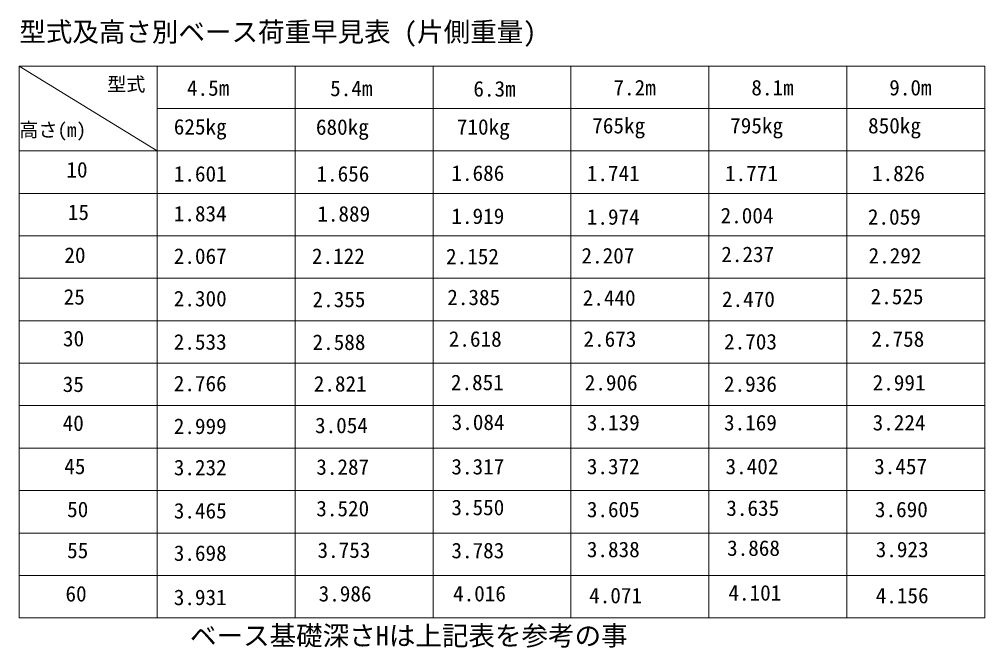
# Model space of a CAD drawing. Units: millimetres, scale not verified. Extents: x -12607 to 12128, y -18611 to 18612.
# Drawn here: x -316 to 8784, y -15852 to -9931 of the extents above; entities that cross this region are included whole.
import ezdxf
from ezdxf.enums import TextEntityAlignment as Align

# ---------------------------------------------------------------- set-up
doc = ezdxf.new("R2010")
doc.units = ezdxf.units.MM
doc.header["$LTSCALE"] = 30
doc.layers.add('0-2_05 寸法', color=7, linetype='Continuous', lineweight=18)
doc.styles.add('ＭＳ ゴシック', font='')
doc.styles.get('ＭＳ ゴシック').set_extended_font_data('MS Gothic')

msp = doc.modelspace()

# ---------------------------------------------------------------- linework, layer by layer
at = {"layer": '0-2_05 寸法'}
for p, q in [((-316.39, -10371.28), (-316.39, -15571.28)), ((6012.7, -10371.28), (-316.39, -10371.28)), ((-316.39, -10371.28), (5059.6, -10371.28)), ((-316.39, -10371.28), (-316.39, -13171.28)), ((-316.39, -10371.28), (983.61, -11171.28)), ((983.61, -10371.28), (983.61, -15571.28)), ((983.61, -10371.28), (983.61, -13171.28)), ((7312.7, -10371.28), (983.61, -10371.28)), ((2283.61, -10371.28), (2283.61, -15571.28)), ((2283.61, -10371.28), (2283.61, -13171.28)), ((8612.7, -10371.28), (2283.61, -10371.28)), ((3583.61, -10371.28), (3583.61, -15571.28)), ((3583.61, -10371.28), (3583.61, -13171.28)), ((4883.61, -10371.28), (4883.61, -15571.28)), ((4883.61, -10371.28), (4883.61, -13171.28)), ((6012.7, -10371.28), (6183.61, -10371.28)), ((6183.61, -10371.28), (6183.61, -15571.28)), ((6183.61, -10371.28), (6183.61, -13171.28)), ((7312.7, -10371.28), (7483.61, -10371.28)), ((7483.61, -10371.28), (7483.61, -15571.28)), ((7483.61, -10371.28), (7483.61, -13171.28)), ((8612.7, -10371.28), (8783.61, -10371.28)), ((8783.61, -10371.28), (8783.61, -15571.28)), ((-316.39, -10771.28), (-316.39, -13571.28)), ((983.61, -10771.28), (2283.61, -10771.28)), ((2283.61, -10771.28), (3583.61, -10771.28)), ((3583.61, -10771.28), (4883.61, -10771.28)), ((4883.61, -10771.28), (6183.61, -10771.28)), ((6183.61, -10771.28), (7483.61, -10771.28)), ((7483.61, -10771.28), (8783.61, -10771.28)), ((-316.39, -11171.28), (6012.7, -11171.28)), ((-316.39, -11171.28), (-316.39, -13971.28)), ((983.61, -11171.28), (7312.7, -11171.28)), ((2283.61, -11171.28), (8612.7, -11171.28)), ((6012.7, -11171.28), (6183.61, -11171.28)), ((7312.7, -11171.28), (7483.61, -11171.28)), ((8612.7, -11171.28), (8783.61, -11171.28)), ((-316.39, -11571.28), (6012.7, -11571.28)), ((-316.39, -11571.28), (-316.39, -14371.28)), ((983.61, -11571.28), (7312.7, -11571.28)), ((2283.61, -11571.28), (8612.7, -11571.28)), ((6012.7, -11571.28), (6183.61, -11571.28)), ((7312.7, -11571.28), (7483.61, -11571.28)), ((8612.7, -11571.28), (8783.61, -11571.28)), ((-316.39, -11971.28), (6012.7, -11971.28)), ((-316.39, -11971.28), (-316.39, -14771.28)), ((983.61, -11971.28), (7312.7, -11971.28)), ((2283.61, -11971.28), (8612.7, -11971.28)), ((6012.7, -11971.28), (6183.61, -11971.28)), ((7312.7, -11971.28), (7483.61, -11971.28)), ((8612.7, -11971.28), (8783.61, -11971.28)), ((-316.39, -12371.28), (6012.7, -12371.28)), ((-316.39, -12371.28), (-316.39, -15171.28)), ((983.61, -12371.28), (7312.7, -12371.28)), ((2283.61, -12371.28), (8612.7, -12371.28)), ((6012.7, -12371.28), (6183.61, -12371.28)), ((7312.7, -12371.28), (7483.61, -12371.28)), ((8612.7, -12371.28), (8783.61, -12371.28)), ((-316.39, -12771.28), (6012.7, -12771.28)), ((-316.39, -12771.28), (-316.39, -15571.28)), ((983.61, -12771.28), (7312.7, -12771.28)), ((2283.61, -12771.28), (8612.7, -12771.28)), ((6012.7, -12771.28), (6183.61, -12771.28)), ((7312.7, -12771.28), (7483.61, -12771.28)), ((8612.7, -12771.28), (8783.61, -12771.28)), ((-316.39, -13171.28), (6012.7, -13171.28)), ((-316.39, -13171.28), (-316.39, -15571.28)), ((983.61, -13171.28), (7312.7, -13171.28)), ((2283.61, -13171.28), (8612.7, -13171.28)), ((6012.7, -13171.28), (6183.61, -13171.28)), ((7312.7, -13171.28), (7483.61, -13171.28)), ((8612.7, -13171.28), (8783.61, -13171.28)), ((-316.39, -13571.28), (6012.7, -13571.28)), ((-316.39, -13571.28), (-316.39, -15571.28)), ((983.61, -13571.28), (7312.7, -13571.28)), ((2283.61, -13571.28), (8612.7, -13571.28)), ((6012.7, -13571.28), (6183.61, -13571.28)), ((7312.7, -13571.28), (7483.61, -13571.28)), ((8612.7, -13571.28), (8783.61, -13571.28)), ((-316.39, -13971.28), (6012.7, -13971.28)), ((983.61, -13971.28), (7312.7, -13971.28)), ((2283.61, -13971.28), (8612.7, -13971.28)), ((6012.7, -13971.28), (6183.61, -13971.28)), ((7312.7, -13971.28), (7483.61, -13971.28)), ((8612.7, -13971.28), (8783.61, -13971.28)), ((-316.39, -14371.28), (6012.7, -14371.28)), ((-316.39, -14371.28), (-316.39, -15571.28)), ((983.61, -14371.28), (7312.7, -14371.28)), ((2283.61, -14371.28), (8612.7, -14371.28)), ((6012.7, -14371.28), (6183.61, -14371.28)), ((7312.7, -14371.28), (7483.61, -14371.28)), ((8612.7, -14371.28), (8783.61, -14371.28)), ((-316.39, -14771.28), (6012.7, -14771.28)), ((-316.39, -14771.28), (-316.39, -15571.28)), ((983.61, -14771.28), (7312.7, -14771.28)), ((2283.61, -14771.28), (8612.7, -14771.28)), ((6012.7, -14771.28), (6183.61, -14771.28)), ((7312.7, -14771.28), (7483.61, -14771.28)), ((8612.7, -14771.28), (8783.61, -14771.28)), ((-316.39, -15171.28), (6012.7, -15171.28)), ((-316.39, -15171.28), (-316.39, -15571.28)), ((983.61, -15171.28), (7312.7, -15171.28)), ((2283.61, -15171.28), (8612.7, -15171.28)), ((6012.7, -15171.28), (6183.61, -15171.28)), ((7312.7, -15171.28), (7483.61, -15171.28)), ((8612.7, -15171.28), (8783.61, -15171.28)), ((6012.7, -15571.28), (8783.61, -15571.28))]:
    msp.add_line(p, q, dxfattribs=at)
msp.add_lwpolyline([(-316.39, -13971.28), (-316.39, -15571.28), (6012.7, -15571.28)], dxfattribs=at)

# ---------------------------------------------------------------- texts
at = {"layer": '0-2_05 寸法', "style": 'ＭＳ ゴシック'}
for s, height, p in [('型式及高さ別ベース荷重早見表 (片側重量)', 183.3, (-316.39, -10195.98)), ('型式', 132, (512.44, -10647.65)), ('4.5m', 146.6, (1263.91, -10695)), ('5.4m', 146.6, (2613.8, -10698.83)), ('6.3m', 146.6, (3963.69, -10702.67)), ('7.2m', 146.6, (5284.07, -10691.76)), ('8.1m', 146.6, (6584.07, -10691.76)), ('9.0m', 146.6, (7884.07, -10691.76)), ('高さ(m)', 132, (-316.39, -11078)), ('625kg', 146.6, (1139.83, -11060.26)), ('680kg', 146.6, (2479.57, -11063.18)), ('710kg', 146.6, (3808.15, -11061.65)), ('765kg', 146.6, (5084.43, -11049.66)), ('795kg', 146.6, (6384.43, -11049.66)), ('850kg', 146.6, (7684.43, -11049.66)), ('10', 146.6, (127.55, -11465.39)), ('1.601', 146.6, (1139.83, -11503.81)), ('1.656', 146.6, (2484.73, -11503.8)), ('1.686', 146.6, (3756.57, -11497.18)), ('1.741', 146.6, (5033.34, -11499.62)), ('1.771', 146.6, (6335.4, -11499.62)), ('1.826', 146.6, (7721.18, -11499.62)), ('15', 146.6, (141, -11865.95)), ('1.834', 146.6, (1139.83, -11879.22)), ('1.889', 146.6, (2492.45, -11881.09)), ('1.919', 146.6, (3756.57, -11902.82)), ('1.974', 146.6, (5033.34, -11909.95)), ('2.004', 146.6, (6294.16, -11897.32)), ('2.059', 146.6, (7682.65, -11909.95)), ('20', 146.6, (108.51, -12270.17)), ('2.067', 146.6, (1139.83, -12279.38)), ('2.122', 146.6, (2441.88, -12279.62)), ('2.152', 146.6, (3706.01, -12282.79)), ('2.207', 146.6, (4982.78, -12275.37)), ('2.237', 146.6, (6300.58, -12262.74)), ('2.292', 146.6, (7689.07, -12275.37)), ('25', 146.6, (101.87, -12663.22)), ('2.300', 146.6, (1139.83, -12679.55)), ('2.355', 146.6, (2447.68, -12687.26)), ('2.385', 146.6, (3717.66, -12667.94)), ('2.440', 146.6, (4994.56, -12672.67)), ('2.470', 146.6, (6307.2, -12685.31)), ('2.525', 146.6, (7708.33, -12660.04)), ('30', 146.6, (95.23, -13056.27)), ('2.533', 146.6, (1139.83, -13087.96)), ('2.588', 146.6, (2447.72, -13090.72)), ('2.618', 146.6, (3732.01, -13060.12)), ('2.673', 146.6, (5001.7, -13060.41)), ('2.703', 146.6, (6326.98, -13085.68)), ('2.758', 146.6, (7715.47, -13060.41)), ('2.851', 146.6, (3751.91, -13469.57)), ('2.906', 146.6, (5013.67, -13472)), ('2.991', 146.6, (7727.44, -13472)), ('35', 146.6, (92.79, -13486.33)), ('2.766', 146.6, (1139.83, -13479.87)), ('2.821', 146.6, (2459.39, -13482.61)), ('2.936', 146.6, (6326.31, -13484.63)), ('40', 146.6, (92.33, -13853.07)), ('2.999', 146.6, (1139.83, -13882.53)), ('3.054', 146.6, (2471.1, -13874.41)), ('3.084', 146.6, (3759.18, -13844.9)), ('3.139', 146.6, (5033.34, -13848.59)), ('3.169', 146.6, (6326.31, -13848.59)), ('3.224', 146.6, (7727.44, -13848.59)), ('45', 146.6, (107.49, -14260.83)), ('3.232', 146.6, (1139.83, -14271.49)), ('3.287', 146.6, (2482.81, -14266.35)), ('3.317', 146.6, (3756.57, -14263.5)), ('3.372', 146.6, (5033.34, -14261.22)), ('3.402', 146.6, (6340.74, -14261.22)), ('3.457', 146.6, (7741.87, -14261.22)), ('3.550', 146.6, (3756.57, -14647.67)), ('3.635', 146.6, (6347.96, -14654.02)), ('50', 146.6, (134.41, -14666.21)), ('3.465', 146.6, (1139.83, -14678.99)), ('3.520', 146.6, (2482.85, -14658.19)), ('3.605', 146.6, (5033.34, -14666.65)), ('3.690', 146.6, (7749.09, -14666.65)), ('55', 146.6, (134.41, -15053.28)), ('3.698', 146.6, (1139.83, -15078.04)), ('3.753', 146.6, (2494.51, -15050.04)), ('3.783', 146.6, (3756.57, -15053.64)), ('3.838', 146.6, (5033.34, -15043.24)), ('3.868', 146.6, (6355.17, -15030.61)), ('3.923', 146.6, (7756.3, -15043.24)), ('60', 146.6, (118.68, -15461.02)), ('3.986', 146.6, (2505.09, -15460.36)), ('4.016', 146.6, (3772.13, -15459.6)), ('4.101', 146.6, (6367.81, -15452.24)), ('3.931', 146.6, (1139.83, -15494.82)), ('4.071', 146.6, (5055.17, -15477.51)), ('4.156', 146.6, (7756.3, -15477.51)), ('ベース基礎深さHは上記表を参考の事', 183.3, (1292.79, -15885.4))]:
    msp.add_text(s, height=height, dxfattribs=at).set_placement(p, align=Align.BOTTOM_LEFT)

doc.saveas('drawing.dxf')
